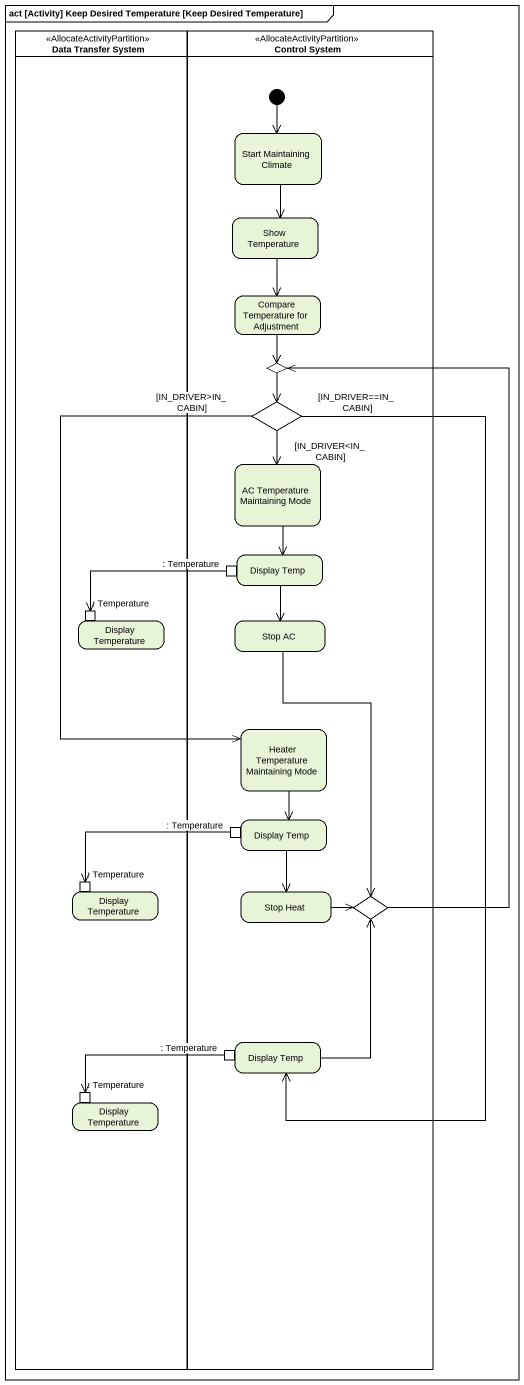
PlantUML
@startuml
mainframe act [Activity] Keep Desired Temperature [Keep Desired Temperature]
hide empty description
state "Data Transfer System" as Data_Transfer_System <<AllocateActivityPartition>> {
  state "Display Temperature" as Display_Temperature {
    state ": Temperature" as Temperature_2 <<inputPin>>
  }
  state "Display Temperature" as Display_Temperature_2 {
    state ": Temperature" as Temperature_4 <<inputPin>>
  }
  state "Display Temperature" as Display_Temperature_3 {
    state ": Temperature" as Temperature_6 <<inputPin>>
  }
}
state "Control System" as Control_System <<AllocateActivityPartition>> {
  state "Start Maintaining Climate" as Start_Maintaining_Climate
  state "Show Temperature" as Show_Temperature
  state "Compare Temperature for Adjustment" as Compare_Temperature_for
  state choice1 <<choice>>
  state choice2 <<choice>>
  state "AC Temperature Maintaining Mode" as AC_Temperature_Maintaining
  state "Display Temp" as Display_Temp {
    state ": Temperature" as Temperature <<outputPin>>
  }
  state "Stop AC" as Stop_AC
  state "Heater Temperature Maintaining Mode" as Heater_Temperature
  state "Display Temp" as Display_Temp_2 {
    state ": Temperature" as Temperature_3 <<outputPin>>
  }
  state "Stop Heat" as Stop_Heat
  state choice3 <<choice>>
  state "Display Temp" as Display_Temp_3 {
    state ": Temperature" as Temperature_5 <<outputPin>>
  }
  [*] --> Start_Maintaining_Climate
}
Start_Maintaining_Climate --> Show_Temperature
Show_Temperature --> Compare_Temperature_for
Compare_Temperature_for --> choice1
choice1 --> choice2
choice2 --> AC_Temperature_Maintaining : [IN_DRIVER<IN_CABIN]
choice2 --> Heater_Temperature : [IN_DRIVER>IN_CABIN]
choice2 --> Display_Temp_3 : [IN_DRIVER==IN_CABIN]
AC_Temperature_Maintaining --> Display_Temp
Temperature -left-> Temperature_2
Display_Temp --> Stop_AC
Stop_AC --> choice3
Heater_Temperature --> Display_Temp_2
Temperature_3 -left-> Temperature_4
Display_Temp_2 --> Stop_Heat
Stop_Heat -right-> choice3
choice3 -up-> choice1
Display_Temp_3 -up-> choice3
Temperature_5 -left-> Temperature_6
@enduml
